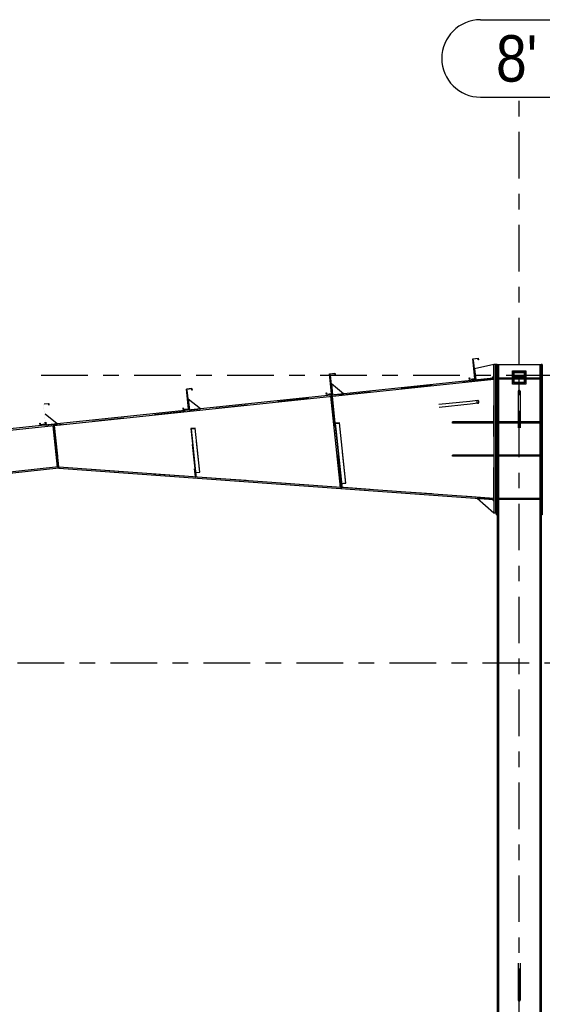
# Model space of a CAD drawing. Header units: millimetres. Extents: x -88 to 735, y -128 to 446.
# Drawn here: x 119.7 to 153.4, y 206.5 to 270 of the extents above; entities that cross this region are included whole.
import ezdxf

# ---------------------------------------------------------------- set-up
doc = ezdxf.new("R2010")
doc.units = ezdxf.units.MM
for name, pattern in [('XKITLINE00', [0]), ('XKITLINE02', [4, 2, -2]), ('XKITLINE03', [6, 3, -1, 1, -1])]:
    doc.linetypes.add(name, pattern=pattern)
doc.layers.add('Part', color=2, linetype='Continuous', lineweight=0)
doc.layers.add('S-grid', color=1, linetype='Continuous', lineweight=0)
doc.styles.add('ARIAL', font='ARIAL.TTF')

# ---------------------------------------------------------------- blocks, each defined once
blk = doc.blocks.new('*A316')
at = {"layer": 'Part'}
blk.add_hatch(color=3, dxfattribs=at).paths.add_polyline_path([(148.948, 248.145), (149.303, 248.183), (149.314, 248.076), (149.301, 248.075), (149.291, 248.169), (148.962, 248.134), (149.097, 246.854), (148.742, 246.816), (148.73, 246.923), (148.743, 246.924), (148.753, 246.83), (149.083, 246.865)], flags=17)
blk = doc.blocks.new('*A319')
at = {"layer": 'Part'}
blk.add_hatch(color=3, dxfattribs=at).paths.add_polyline_path([(121.244, 245.223), (121.599, 245.261), (121.611, 245.154), (121.598, 245.153), (121.588, 245.247), (121.258, 245.212), (121.393, 243.932), (121.038, 243.894), (121.027, 244.001), (121.04, 244.002), (121.05, 243.908), (121.379, 243.943)], flags=17)
blk = doc.blocks.new('*A320')
at = {"layer": 'Part'}
blk.add_hatch(color=3, dxfattribs=at).paths.add_polyline_path([(130.479, 246.197), (130.834, 246.235), (130.845, 246.128), (130.832, 246.127), (130.822, 246.221), (130.493, 246.186), (130.628, 244.906), (130.273, 244.868), (130.261, 244.975), (130.274, 244.976), (130.284, 244.882), (130.614, 244.917)], flags=17)
blk = doc.blocks.new('*A321')
at = {"layer": 'Part'}
blk.add_hatch(color=3, dxfattribs=at).paths.add_polyline_path([(139.713, 247.171), (140.068, 247.209), (140.079, 247.102), (140.067, 247.101), (140.057, 247.195), (139.727, 247.16), (139.862, 245.88), (139.507, 245.842), (139.496, 245.949), (139.509, 245.95), (139.518, 245.856), (139.848, 245.891)], flags=17)
blk = doc.blocks.new('*A337')
at = {"layer": 'Part'}
blk.add_hatch(color=3, dxfattribs=at).paths.add_polyline_path([(121.244, 245.223), (121.599, 245.261), (121.611, 245.154), (121.598, 245.153), (121.588, 245.247), (121.258, 245.212), (121.393, 243.932), (121.038, 243.894), (121.027, 244.001), (121.04, 244.002), (121.05, 243.908), (121.379, 243.943)], flags=17)
blk = doc.blocks.new('*A338')
at = {"layer": 'Part'}
blk.add_hatch(color=3, dxfattribs=at).paths.add_polyline_path([(130.479, 246.197), (130.834, 246.235), (130.845, 246.128), (130.832, 246.127), (130.822, 246.221), (130.493, 246.186), (130.628, 244.906), (130.273, 244.868), (130.261, 244.975), (130.274, 244.976), (130.284, 244.882), (130.614, 244.917)], flags=17)
blk = doc.blocks.new('*A340')
at = {"layer": 'Part'}
blk.add_hatch(color=3, dxfattribs=at).paths.add_polyline_path([(130.761, 243.647), (131.045, 243.677), (131.047, 243.654), (130.777, 243.626), (130.822, 243.202), (130.808, 243.2)], flags=17)
blk = doc.blocks.new('*A344')
at = {"layer": 'Part'}
blk.add_hatch(color=3, dxfattribs=at).paths.add_polyline_path([(148.948, 248.145), (149.303, 248.183), (149.314, 248.076), (149.301, 248.075), (149.291, 248.169), (148.962, 248.134), (149.097, 246.854), (148.742, 246.816), (148.73, 246.923), (148.743, 246.924), (148.753, 246.83), (149.083, 246.865)], flags=17)
blk = doc.blocks.new('*A345')
at = {"layer": 'Part'}
blk.add_hatch(color=3, dxfattribs=at).paths.add_polyline_path([(139.713, 247.171), (140.068, 247.209), (140.079, 247.102), (140.067, 247.101), (140.057, 247.195), (139.727, 247.16), (139.862, 245.88), (139.507, 245.842), (139.496, 245.949), (139.509, 245.95), (139.518, 245.856), (139.848, 245.891)], flags=17)
blk = doc.blocks.new('*A346')
at = {"layer": 'Part'}
blk.add_hatch(color=3, dxfattribs=at).paths.add_polyline_path([(140.061, 243.993), (140.345, 244.023), (140.348, 243.995), (140.078, 243.967), (140.134, 243.441), (140.12, 243.44)], flags=17)
blk = doc.blocks.new('*A1350')
at = {"layer": 'S-grid', "color": 1, "linetype": 'XKITLINE03', "lineweight": 0}
blk.add_line((121.11, 247.082), (182.782, 247.082), dxfattribs=at)
blk = doc.blocks.new('*A1351')
at = {"layer": 'S-grid', "color": 1, "linetype": 'XKITLINE03', "lineweight": 0}
blk.add_line((-48.412, 228.511), (395.032, 228.511), dxfattribs=at)
blk = doc.blocks.new('*A1394')
at = {"layer": 'Part', "color": 2, "linetype": 'XKITLINE00', "lineweight": 0}
for p, q in [((121.946, 243.918), (59.689, 237.352)), ((121.956, 243.826), (59.698, 237.259)), ((121.954, 243.847), (121.956, 243.826)), ((122.236, 241.169), (66.568, 235.297)), ((122.246, 241.077), (66.578, 235.205)), ((122.236, 241.169), (122.246, 241.077)), ((66.284, 235.268), (59.979, 234.602)), ((66.294, 235.175), (59.988, 234.51))]:
    blk.add_line(p, q, dxfattribs=at)
at = {"layer": 'Part', "color": 7, "linetype": 'XKITLINE02', "lineweight": 0}
for p, q in [((121.946, 243.918), (121.954, 243.847)), ((121.956, 243.826), (122.236, 241.169)), ((59.689, 237.352), (59.988, 234.51)), ((66.568, 235.297), (66.284, 235.268)), ((66.578, 235.205), (66.294, 235.175))]:
    blk.add_line(p, q, dxfattribs=at)
blk = doc.blocks.new('*A1593')
at = {"layer": 'S-grid', "color": 1, "linetype": 'XKITLINE03', "lineweight": 0}
blk.add_line((151.946, 145.791), (151.946, 265.039), dxfattribs=at)
at = {"layer": 'S-grid', "color": 3, "style": 'ARIAL', "width": 0.85}
blk.add_text("8'", height=3, dxfattribs=at).set_placement((150.451, 266.039))
blk = doc.blocks.new('*A1594')
at = {"layer": 'Part', "color": 2, "linetype": 'XKITLINE00', "lineweight": 0}
for p, q in [((150.517, 247.783), (153.374, 247.783)), ((150.61, 247.783), (150.61, 205.797)), ((153.281, 247.783), (153.281, 205.797)), ((150.517, 238.069), (150.517, 164.19)), ((153.374, 238.069), (153.374, 164.19))]:
    blk.add_line(p, q, dxfattribs=at)
at = {"layer": 'Part', "color": 7, "linetype": 'XKITLINE02', "lineweight": 0}
for p, q in [((150.517, 238.069), (150.517, 247.783)), ((153.374, 247.783), (153.374, 238.069))]:
    blk.add_line(p, q, dxfattribs=at)
blk = doc.blocks.new('*A1600')
at = {"layer": 'Part', "color": 2, "linetype": 'XKITLINE00', "lineweight": 0}
for p, q in [((148.948, 248.145), (149.303, 248.183)), ((149.083, 246.865), (148.948, 248.145)), ((149.291, 248.169), (148.962, 248.134)), ((148.962, 248.134), (149.097, 246.854)), ((149.301, 248.075), (149.291, 248.169)), ((149.314, 248.076), (149.301, 248.075)), ((149.303, 248.183), (149.314, 248.076)), ((148.73, 246.923), (148.743, 246.924)), ((148.742, 246.816), (148.73, 246.923)), ((149.097, 246.854), (148.742, 246.816)), ((148.743, 246.924), (148.753, 246.83)), ((148.753, 246.83), (149.083, 246.865))]:
    blk.add_line(p, q, dxfattribs=at)
blk = doc.blocks.new('*A1603')
at = {"layer": 'Part', "color": 2, "linetype": 'XKITLINE00', "lineweight": 0}
for p, q in [((121.305, 245.23), (121.599, 245.261)), ((121.588, 245.247), (121.306, 245.217)), ((121.598, 245.153), (121.588, 245.247)), ((121.611, 245.154), (121.598, 245.153)), ((121.599, 245.261), (121.611, 245.154)), ((121.027, 244.001), (121.04, 244.002)), ((121.038, 243.894), (121.027, 244.001)), ((121.393, 243.932), (121.038, 243.894)), ((121.04, 244.002), (121.05, 243.908)), ((121.05, 243.908), (121.379, 243.943)), ((121.379, 243.943), (121.367, 244.058)), ((121.38, 244.06), (121.393, 243.932))]:
    blk.add_line(p, q, dxfattribs=at)
blk = doc.blocks.new('*A1604')
at = {"layer": 'Part', "color": 2, "linetype": 'XKITLINE00', "lineweight": 0}
for p, q in [((130.479, 246.197), (130.834, 246.235)), ((130.614, 244.917), (130.479, 246.197)), ((130.822, 246.221), (130.493, 246.186)), ((130.493, 246.186), (130.628, 244.906)), ((130.832, 246.127), (130.822, 246.221)), ((130.845, 246.128), (130.832, 246.127)), ((130.834, 246.235), (130.845, 246.128)), ((130.261, 244.975), (130.274, 244.976)), ((130.273, 244.868), (130.261, 244.975)), ((130.628, 244.906), (130.273, 244.868)), ((130.274, 244.976), (130.284, 244.882)), ((130.284, 244.882), (130.614, 244.917))]:
    blk.add_line(p, q, dxfattribs=at)
blk = doc.blocks.new('*A1605')
at = {"layer": 'Part', "color": 2, "linetype": 'XKITLINE00', "lineweight": 0}
for p, q in [((139.713, 247.171), (140.068, 247.209)), ((139.848, 245.891), (139.713, 247.171)), ((140.057, 247.195), (139.727, 247.16)), ((139.727, 247.16), (139.862, 245.88)), ((140.067, 247.101), (140.057, 247.195)), ((140.079, 247.102), (140.067, 247.101)), ((140.068, 247.209), (140.079, 247.102)), ((139.496, 245.949), (139.509, 245.95)), ((139.507, 245.842), (139.496, 245.949)), ((139.862, 245.88), (139.507, 245.842)), ((139.509, 245.95), (139.518, 245.856)), ((139.518, 245.856), (139.848, 245.891))]:
    blk.add_line(p, q, dxfattribs=at)
blk = doc.blocks.new('*A1634')
at = {"layer": 'Part', "color": 7, "linetype": 'XKITLINE02', "lineweight": 0}
for p, q in [((151.874, 209.123), (151.874, 207.24)), ((152.017, 209.123), (152.017, 207.24))]:
    blk.add_line(p, q, dxfattribs=at)
at = {"layer": 'Part', "color": 2, "linetype": 'XKITLINE00', "lineweight": 0}
for p, q in [((151.874, 207.24), (151.874, 206.749)), ((152.017, 207.24), (152.017, 206.749)), ((151.895, 206.79), (151.874, 206.749)), ((151.874, 206.749), (151.895, 206.709)), ((151.946, 206.806), (151.895, 206.79)), ((151.895, 206.709), (151.946, 206.692)), ((151.996, 206.79), (151.946, 206.806)), ((151.946, 206.692), (151.996, 206.709)), ((152.017, 206.749), (151.996, 206.79)), ((151.996, 206.709), (152.017, 206.749))]:
    blk.add_line(p, q, dxfattribs=at)
blk = doc.blocks.new('*A1643')
at = {"layer": 'Part', "color": 2, "linetype": 'XKITLINE00', "lineweight": 0}
for p, q in [((122.251, 241.148), (122.246, 241.077)), ((122.246, 241.077), (150.298, 239.068)), ((150.303, 239.14), (122.251, 241.148)), ((150.298, 239.068), (150.303, 239.14))]:
    blk.add_line(p, q, dxfattribs=at)
blk = doc.blocks.new('*A1644')
at = {"layer": 'Part', "color": 2, "linetype": 'XKITLINE00', "lineweight": 0}
for p, q in [((150.295, 246.908), (121.946, 243.918)), ((121.954, 243.847), (150.303, 246.837)), ((150.303, 246.837), (150.295, 246.908)), ((121.946, 243.918), (121.954, 243.847))]:
    blk.add_line(p, q, dxfattribs=at)
blk = doc.blocks.new('*A1645')
at = {"layer": 'Part', "color": 7, "linetype": 'XKITLINE02', "lineweight": 0}
for p, q in [((150.303, 246.837), (121.954, 243.847)), ((150.303, 239.14), (150.303, 246.837)), ((121.954, 243.847), (122.238, 241.149)), ((150.303, 239.14), (122.251, 241.148))]:
    blk.add_line(p, q, dxfattribs=at)
at = {"layer": 'Part', "color": 2, "linetype": 'XKITLINE00', "lineweight": 0}
blk.add_line((122.251, 241.148), (122.238, 241.149), dxfattribs=at)
blk = doc.blocks.new('*A1646')
at = {"layer": 'Part', "color": 2, "linetype": 'XKITLINE00', "lineweight": 0}
blk.add_line((131.381, 244.913), (130.596, 245.549), dxfattribs=at)
at = {"layer": 'Part', "color": 7, "linetype": 'XKITLINE02', "lineweight": 0}
for p, q in [((130.596, 245.549), (130.671, 244.838)), ((130.671, 244.838), (131.381, 244.913))]:
    blk.add_line(p, q, dxfattribs=at)
blk = doc.blocks.new('*A1647')
at = {"layer": 'Part', "color": 7, "linetype": 'XKITLINE02', "lineweight": 0}
for p, q in [((139.877, 245.738), (139.806, 245.73)), ((139.806, 245.73), (140.428, 239.834)), ((140.499, 239.842), (139.877, 245.738)), ((140.417, 239.941), (140.488, 239.948)), ((140.428, 239.834), (140.499, 239.842))]:
    blk.add_line(p, q, dxfattribs=at)
blk = doc.blocks.new('*A1648')
at = {"layer": 'Part', "color": 7, "linetype": 'XKITLINE02', "lineweight": 0}
for p, q in [((139.806, 245.73), (139.877, 245.738)), ((140.061, 243.993), (140.459, 240.226)), ((140.417, 239.941), (140.488, 239.948)), ((140.427, 239.847), (140.428, 239.834)), ((140.499, 239.842), (140.428, 239.834))]:
    blk.add_line(p, q, dxfattribs=at)
at = {"layer": 'Part', "color": 2, "linetype": 'XKITLINE00', "lineweight": 0}
for p, q in [((140.427, 239.847), (139.806, 245.73)), ((139.877, 245.738), (140.061, 243.993)), ((140.459, 240.226), (140.499, 239.842))]:
    blk.add_line(p, q, dxfattribs=at)
blk = doc.blocks.new('*A1649')
at = {"layer": 'Part', "color": 2, "linetype": 'XKITLINE00', "lineweight": 0}
for p, q in [((139.77, 247.091), (139.735, 247.087)), ((139.905, 245.812), (139.77, 247.091)), ((139.862, 245.88), (139.87, 245.809))]:
    blk.add_line(p, q, dxfattribs=at)
at = {"layer": 'Part', "color": 7, "linetype": 'XKITLINE02', "lineweight": 0}
for p, q in [((139.735, 247.087), (139.862, 245.88)), ((139.87, 245.809), (139.905, 245.812))]:
    blk.add_line(p, q, dxfattribs=at)
blk = doc.blocks.new('*A1650')
at = {"layer": 'Part', "color": 7, "linetype": 'XKITLINE02', "lineweight": 0}
for p, q in [((152.303, 247.301), (151.588, 247.301)), ((151.588, 247.301), (151.588, 246.587)), ((151.617, 246.616), (151.617, 247.273)), ((151.617, 247.273), (152.274, 247.273)), ((152.274, 247.273), (152.274, 246.616)), ((152.303, 246.587), (152.303, 247.301)), ((151.588, 246.587), (152.303, 246.587)), ((152.274, 246.616), (151.617, 246.616))]:
    blk.add_line(p, q, dxfattribs=at)
blk = doc.blocks.new('*A1651')
at = {"layer": 'Part', "color": 2, "linetype": 'XKITLINE00', "lineweight": 0}
for p, q in [((150.517, 247.783), (150.46, 247.783)), ((150.46, 247.783), (150.46, 238.069)), ((150.517, 247.783), (150.517, 238.069)), ((150.517, 238.069), (150.46, 238.069))]:
    blk.add_line(p, q, dxfattribs=at)
blk = doc.blocks.new('*A1652')
at = {"layer": 'Part', "color": 2, "linetype": 'XKITLINE00', "lineweight": 0}
for p, q in [((153.431, 247.783), (153.374, 247.783)), ((153.374, 247.783), (153.374, 238.069)), ((153.431, 247.783), (153.431, 238.069)), ((153.431, 238.069), (153.374, 238.069))]:
    blk.add_line(p, q, dxfattribs=at)
blk = doc.blocks.new('*A1653')
at = {"layer": 'Part', "color": 2, "linetype": 'XKITLINE00', "lineweight": 0}
for p, q in [((150.303, 247.783), (150.303, 238.211)), ((150.446, 247.783), (150.303, 247.783)), ((150.446, 238.211), (150.446, 247.783)), ((150.303, 238.211), (150.446, 238.211))]:
    blk.add_line(p, q, dxfattribs=at)
blk = doc.blocks.new('*A1655')
at = {"layer": 'Part', "color": 2, "linetype": 'XKITLINE00', "lineweight": 0}
for p, q in [((149.234, 239.145), (150.303, 238.211)), ((150.196, 239.076), (150.303, 238.961))]:
    blk.add_line(p, q, dxfattribs=at)
at = {"layer": 'Part', "color": 7, "linetype": 'XKITLINE02', "lineweight": 0}
for p, q in [((150.196, 239.076), (149.234, 239.145)), ((150.303, 238.961), (150.303, 238.211))]:
    blk.add_line(p, q, dxfattribs=at)
blk = doc.blocks.new('*A1656')
at = {"layer": 'Part', "color": 2, "linetype": 'XKITLINE00', "lineweight": 0}
for p, q in [((153.274, 239.14), (150.617, 239.14)), ((150.617, 239.068), (150.617, 239.14)), ((153.274, 239.068), (150.617, 239.068)), ((153.274, 239.14), (153.274, 239.068))]:
    blk.add_line(p, q, dxfattribs=at)
at = {"layer": 'Part', "color": 7, "linetype": 'XKITLINE02', "lineweight": 0}
for p, q in [((150.724, 239.068), (150.724, 239.14)), ((153.167, 239.068), (153.167, 239.14))]:
    blk.add_line(p, q, dxfattribs=at)
blk = doc.blocks.new('*A1657')
at = {"layer": 'Part', "color": 7, "linetype": 'XKITLINE02', "lineweight": 0}
for p, q in [((153.274, 239.14), (150.617, 239.14)), ((150.617, 239.14), (150.617, 239.068)), ((153.274, 239.068), (150.617, 239.068)), ((150.724, 239.068), (150.724, 239.14)), ((153.167, 239.068), (153.167, 239.14)), ((153.274, 239.068), (153.274, 239.14))]:
    blk.add_line(p, q, dxfattribs=at)
blk = doc.blocks.new('*A1659')
at = {"layer": 'Part', "color": 2, "linetype": 'XKITLINE00', "lineweight": 0}
for p, q in [((150.303, 241.926), (147.646, 241.926)), ((147.646, 241.926), (147.646, 241.854)), ((150.303, 241.854), (147.646, 241.854)), ((150.16, 241.854), (150.16, 241.926))]:
    blk.add_line(p, q, dxfattribs=at)
at = {"layer": 'Part', "color": 7, "linetype": 'XKITLINE02', "lineweight": 0}
for p, q in [((150.196, 241.854), (150.196, 241.926)), ((150.303, 241.926), (150.303, 241.854))]:
    blk.add_line(p, q, dxfattribs=at)
blk = doc.blocks.new('*A1660')
at = {"layer": 'Part', "color": 2, "linetype": 'XKITLINE00', "lineweight": 0}
for p, q in [((150.303, 244.069), (147.646, 244.069)), ((147.646, 244.069), (147.646, 243.997)), ((150.303, 243.997), (147.646, 243.997)), ((150.16, 243.997), (150.16, 244.069))]:
    blk.add_line(p, q, dxfattribs=at)
at = {"layer": 'Part', "color": 7, "linetype": 'XKITLINE02', "lineweight": 0}
for p, q in [((150.196, 243.997), (150.196, 244.069)), ((150.303, 244.069), (150.303, 243.997))]:
    blk.add_line(p, q, dxfattribs=at)
blk = doc.blocks.new('*A1661')
at = {"layer": 'Part', "color": 7, "linetype": 'XKITLINE02', "lineweight": 0}
for p, q in [((150.303, 241.926), (147.646, 241.926)), ((147.646, 241.854), (147.646, 241.926)), ((150.303, 241.854), (147.646, 241.854)), ((150.16, 241.854), (150.16, 241.926)), ((150.196, 241.854), (150.196, 241.926)), ((150.303, 241.926), (150.303, 241.854))]:
    blk.add_line(p, q, dxfattribs=at)
blk = doc.blocks.new('*A1662')
at = {"layer": 'Part', "color": 7, "linetype": 'XKITLINE02', "lineweight": 0}
for p, q in [((150.303, 244.069), (147.646, 244.069)), ((147.646, 243.997), (147.646, 244.069)), ((150.303, 243.997), (147.646, 243.997)), ((150.16, 243.997), (150.16, 244.069)), ((150.196, 243.997), (150.196, 244.069)), ((150.303, 244.069), (150.303, 243.997))]:
    blk.add_line(p, q, dxfattribs=at)
blk = doc.blocks.new('*A1663')
at = {"layer": 'Part', "color": 2, "linetype": 'XKITLINE00', "lineweight": 0}
for p, q in [((150.303, 247.783), (149.065, 247.497)), ((149.065, 247.497), (149.14, 246.787)), ((150.196, 246.898), (150.303, 247.016))]:
    blk.add_line(p, q, dxfattribs=at)
at = {"layer": 'Part', "color": 7, "linetype": 'XKITLINE02', "lineweight": 0}
for p, q in [((150.303, 247.016), (150.303, 247.783)), ((149.14, 246.787), (150.196, 246.898))]:
    blk.add_line(p, q, dxfattribs=at)
blk = doc.blocks.new('*A1664')
at = {"layer": 'Part', "color": 2, "linetype": 'XKITLINE00', "lineweight": 0}
for p, q in [((149.005, 248.065), (148.969, 248.061)), ((149.14, 246.787), (149.005, 248.065)), ((149.097, 246.854), (149.104, 246.783))]:
    blk.add_line(p, q, dxfattribs=at)
at = {"layer": 'Part', "color": 7, "linetype": 'XKITLINE02', "lineweight": 0}
for p, q in [((148.969, 248.061), (149.097, 246.854)), ((149.104, 246.783), (149.14, 246.787))]:
    blk.add_line(p, q, dxfattribs=at)
blk = doc.blocks.new('*A1666')
at = {"layer": 'Part', "color": 2, "linetype": 'XKITLINE00', "lineweight": 0}
for p, q in [((153.274, 241.926), (150.617, 241.926)), ((150.617, 241.854), (150.617, 241.926)), ((153.274, 241.854), (150.617, 241.854)), ((153.274, 241.926), (153.274, 241.854))]:
    blk.add_line(p, q, dxfattribs=at)
at = {"layer": 'Part', "color": 7, "linetype": 'XKITLINE02', "lineweight": 0}
for p, q in [((150.724, 241.854), (150.724, 241.926)), ((153.167, 241.854), (153.167, 241.926))]:
    blk.add_line(p, q, dxfattribs=at)
blk = doc.blocks.new('*A1667')
at = {"layer": 'Part', "color": 7, "linetype": 'XKITLINE02', "lineweight": 0}
for p, q in [((153.274, 241.926), (150.617, 241.926)), ((150.617, 241.926), (150.617, 241.854)), ((153.274, 241.854), (150.617, 241.854)), ((150.724, 241.854), (150.724, 241.926)), ((153.167, 241.854), (153.167, 241.926)), ((153.274, 241.854), (153.274, 241.926))]:
    blk.add_line(p, q, dxfattribs=at)
blk = doc.blocks.new('*A1668')
at = {"layer": 'Part', "color": 2, "linetype": 'XKITLINE00', "lineweight": 0}
for p, q in [((153.274, 244.069), (150.617, 244.069)), ((150.617, 243.997), (150.617, 244.069)), ((153.274, 243.997), (150.617, 243.997)), ((153.274, 244.069), (153.274, 243.997))]:
    blk.add_line(p, q, dxfattribs=at)
at = {"layer": 'Part', "color": 7, "linetype": 'XKITLINE02', "lineweight": 0}
for p, q in [((150.724, 243.997), (150.724, 244.069)), ((153.167, 243.997), (153.167, 244.069))]:
    blk.add_line(p, q, dxfattribs=at)
blk = doc.blocks.new('*A1669')
at = {"layer": 'Part', "color": 7, "linetype": 'XKITLINE02', "lineweight": 0}
for p, q in [((153.274, 244.069), (150.617, 244.069)), ((150.617, 244.069), (150.617, 243.997)), ((153.274, 243.997), (150.617, 243.997)), ((150.724, 243.997), (150.724, 244.069)), ((153.167, 243.997), (153.167, 244.069)), ((153.274, 243.997), (153.274, 244.069))]:
    blk.add_line(p, q, dxfattribs=at)
blk = doc.blocks.new('*A1670')
at = {"layer": 'Part', "color": 2, "linetype": 'XKITLINE00', "lineweight": 0}
for p, q in [((153.274, 246.908), (150.617, 246.908)), ((150.617, 246.837), (150.617, 246.908)), ((153.274, 246.837), (150.617, 246.837)), ((153.274, 246.908), (153.274, 246.837))]:
    blk.add_line(p, q, dxfattribs=at)
at = {"layer": 'Part', "color": 7, "linetype": 'XKITLINE02', "lineweight": 0}
for p, q in [((150.724, 246.837), (150.724, 246.908)), ((153.167, 246.837), (153.167, 246.908))]:
    blk.add_line(p, q, dxfattribs=at)
blk = doc.blocks.new('*A1671')
at = {"layer": 'Part', "color": 7, "linetype": 'XKITLINE02', "lineweight": 0}
for p, q in [((153.281, 246.908), (150.61, 246.908)), ((150.61, 246.837), (150.61, 246.908)), ((153.281, 246.837), (150.61, 246.837)), ((150.717, 246.908), (150.717, 246.837)), ((153.174, 246.837), (153.174, 246.908)), ((153.281, 246.908), (153.281, 246.837))]:
    blk.add_line(p, q, dxfattribs=at)
blk = doc.blocks.new('*A1672')
at = {"layer": 'Part', "color": 7, "linetype": 'XKITLINE02', "lineweight": 0}
for p, q in [((151.517, 246.98), (151.517, 246.908)), ((152.374, 246.98), (151.517, 246.98)), ((151.517, 246.908), (152.374, 246.908)), ((152.374, 246.908), (152.374, 246.98))]:
    blk.add_line(p, q, dxfattribs=at)
blk = doc.blocks.new('*A1673')
at = {"layer": 'Part', "color": 7, "linetype": 'XKITLINE02', "lineweight": 0}
for p, q in [((151.517, 247.373), (152.374, 247.373)), ((151.517, 246.516), (151.517, 247.373)), ((152.374, 247.373), (152.374, 246.516)), ((152.374, 246.516), (151.517, 246.516))]:
    blk.add_line(p, q, dxfattribs=at)
blk = doc.blocks.new('*A1696')
at = {"layer": 'Part', "color": 2, "linetype": 'XKITLINE00', "lineweight": 0}
for p, q in [((121.305, 245.23), (121.599, 245.261)), ((121.588, 245.247), (121.306, 245.217)), ((121.598, 245.153), (121.588, 245.247)), ((121.611, 245.154), (121.598, 245.153)), ((121.599, 245.261), (121.611, 245.154)), ((121.027, 244.001), (121.04, 244.002)), ((121.038, 243.894), (121.027, 244.001)), ((121.393, 243.932), (121.038, 243.894)), ((121.04, 244.002), (121.05, 243.908)), ((121.05, 243.908), (121.379, 243.943)), ((121.379, 243.943), (121.367, 244.058)), ((121.38, 244.06), (121.393, 243.932))]:
    blk.add_line(p, q, dxfattribs=at)
blk = doc.blocks.new('*A1697')
at = {"layer": 'Part', "color": 2, "linetype": 'XKITLINE00', "lineweight": 0}
for p, q in [((130.479, 246.197), (130.834, 246.235)), ((130.614, 244.917), (130.479, 246.197)), ((130.822, 246.221), (130.493, 246.186)), ((130.493, 246.186), (130.628, 244.906)), ((130.832, 246.127), (130.822, 246.221)), ((130.845, 246.128), (130.832, 246.127)), ((130.834, 246.235), (130.845, 246.128)), ((130.261, 244.975), (130.274, 244.976)), ((130.273, 244.868), (130.261, 244.975)), ((130.628, 244.906), (130.273, 244.868)), ((130.274, 244.976), (130.284, 244.882)), ((130.284, 244.882), (130.614, 244.917))]:
    blk.add_line(p, q, dxfattribs=at)
blk = doc.blocks.new('*A1706')
at = {"layer": 'Part', "color": 7, "linetype": 'XKITLINE02', "lineweight": 0}
for p, q in [((121.38, 244.06), (121.393, 243.932)), ((121.401, 243.861), (121.436, 243.864))]:
    blk.add_line(p, q, dxfattribs=at)
at = {"layer": 'Part', "color": 2, "linetype": 'XKITLINE00', "lineweight": 0}
for p, q in [((121.393, 243.932), (121.401, 243.861)), ((121.436, 243.864), (121.415, 244.063))]:
    blk.add_line(p, q, dxfattribs=at)
blk = doc.blocks.new('*A1707')
at = {"layer": 'Part', "color": 2, "linetype": 'XKITLINE00', "lineweight": 0}
for p, q in [((121.375, 244.564), (121.361, 244.575)), ((122.147, 243.939), (121.375, 244.564))]:
    blk.add_line(p, q, dxfattribs=at)
at = {"layer": 'Part', "color": 7, "linetype": 'XKITLINE02', "lineweight": 0}
for p, q in [((121.415, 244.063), (121.436, 243.864)), ((121.436, 243.864), (122.147, 243.939))]:
    blk.add_line(p, q, dxfattribs=at)
blk = doc.blocks.new('*A1708')
at = {"layer": 'Part', "color": 7, "linetype": 'XKITLINE02', "lineweight": 0}
for p, q in [((121.956, 243.826), (121.885, 243.818)), ((121.885, 243.818), (122.165, 241.162)), ((121.896, 243.712), (121.967, 243.719)), ((122.236, 241.169), (121.956, 243.826)), ((122.154, 241.268), (122.225, 241.276)), ((122.165, 241.162), (122.236, 241.169))]:
    blk.add_line(p, q, dxfattribs=at)
blk = doc.blocks.new('*A1709')
at = {"layer": 'Part', "color": 7, "linetype": 'XKITLINE02', "lineweight": 0}
for p, q in [((121.956, 243.826), (121.885, 243.818)), ((121.896, 243.712), (121.967, 243.719)), ((122.225, 241.276), (122.154, 241.268)), ((122.236, 241.169), (122.165, 241.162))]:
    blk.add_line(p, q, dxfattribs=at)
at = {"layer": 'Part', "color": 2, "linetype": 'XKITLINE00', "lineweight": 0}
for p, q in [((122.165, 241.162), (121.885, 243.818)), ((121.956, 243.826), (122.236, 241.169))]:
    blk.add_line(p, q, dxfattribs=at)
blk = doc.blocks.new('*A1710')
at = {"layer": 'Part', "color": 2, "linetype": 'XKITLINE00', "lineweight": 0}
for p, q in [((131.045, 243.677), (130.761, 243.647)), ((130.761, 243.647), (131.054, 240.865)), ((130.777, 243.626), (131.047, 243.654)), ((130.777, 243.626), (130.822, 243.202)), ((131.345, 240.83), (131.045, 243.677)), ((130.822, 243.202), (130.808, 243.2)), ((130.822, 243.202), (131.093, 240.63)), ((131.075, 240.802), (131.345, 240.83)), ((131.079, 240.629), (131.093, 240.63))]:
    blk.add_line(p, q, dxfattribs=at)
at = {"layer": 'Part', "color": 7, "linetype": 'XKITLINE02', "lineweight": 0}
for p, q in [((131.054, 240.865), (131.079, 240.629)), ((131.06, 240.81), (131.344, 240.839))]:
    blk.add_line(p, q, dxfattribs=at)
blk = doc.blocks.new('*A1711')
at = {"layer": 'Part', "color": 7, "linetype": 'XKITLINE02', "lineweight": 0}
for p, q in [((131.079, 240.629), (130.761, 243.647)), ((131.093, 240.63), (130.777, 243.626)), ((131.345, 240.83), (131.045, 243.677)), ((131.06, 240.81), (131.344, 240.839)), ((131.075, 240.802), (131.345, 240.83)), ((131.079, 240.629), (131.093, 240.63))]:
    blk.add_line(p, q, dxfattribs=at)
blk = doc.blocks.new('*A1712')
at = {"layer": 'Part', "color": 7, "linetype": 'XKITLINE02', "lineweight": 0}
for p, q in [((131.035, 241.048), (130.999, 241.044)), ((130.999, 241.044), (131.055, 240.511)), ((131.091, 240.515), (131.035, 241.048)), ((131.044, 240.618), (131.08, 240.622)), ((131.055, 240.511), (131.091, 240.515))]:
    blk.add_line(p, q, dxfattribs=at)
blk = doc.blocks.new('*A1713')
at = {"layer": 'Part', "color": 2, "linetype": 'XKITLINE00', "lineweight": 0}
for p, q in [((130.536, 246.117), (130.5, 246.113)), ((130.671, 244.838), (130.536, 246.117)), ((130.628, 244.906), (130.635, 244.835))]:
    blk.add_line(p, q, dxfattribs=at)
at = {"layer": 'Part', "color": 7, "linetype": 'XKITLINE02', "lineweight": 0}
for p, q in [((130.5, 246.113), (130.628, 244.906)), ((130.635, 244.835), (130.671, 244.838))]:
    blk.add_line(p, q, dxfattribs=at)
blk = doc.blocks.new('*A1714')
at = {"layer": 'Part', "color": 2, "linetype": 'XKITLINE00', "lineweight": 0}
for p, q in [((130.999, 241.044), (131.035, 241.048)), ((131.055, 240.518), (130.999, 241.044)), ((131.054, 240.865), (131.091, 240.515))]:
    blk.add_line(p, q, dxfattribs=at)
at = {"layer": 'Part', "color": 7, "linetype": 'XKITLINE02', "lineweight": 0}
for p, q in [((131.035, 241.048), (131.054, 240.865)), ((131.044, 240.618), (131.08, 240.622)), ((131.055, 240.518), (131.055, 240.511)), ((131.091, 240.515), (131.055, 240.511))]:
    blk.add_line(p, q, dxfattribs=at)
blk = doc.blocks.new('*A1716')
at = {"layer": 'Part', "color": 7, "linetype": 'XKITLINE02', "lineweight": 0}
for p, q in [((148.762, 245.4), (146.768, 245.19)), ((148.781, 245.222), (146.787, 245.012))]:
    blk.add_line(p, q, dxfattribs=at)
at = {"layer": 'Part', "color": 2, "linetype": 'XKITLINE00', "lineweight": 0}
for p, q in [((149.269, 245.453), (148.762, 245.4)), ((149.214, 245.403), (149.209, 245.357)), ((149.209, 245.357), (149.223, 245.314)), ((149.236, 245.438), (149.214, 245.403)), ((149.269, 245.453), (149.236, 245.438)), ((149.305, 245.445), (149.269, 245.453)), ((149.334, 245.415), (149.305, 245.445)), ((149.348, 245.372), (149.334, 245.415)), ((149.344, 245.327), (149.348, 245.372)), ((149.288, 245.276), (148.781, 245.222)), ((149.223, 245.314), (149.252, 245.284)), ((149.252, 245.284), (149.288, 245.276)), ((149.288, 245.276), (149.322, 245.291)), ((149.322, 245.291), (149.344, 245.327))]:
    blk.add_line(p, q, dxfattribs=at)
blk = doc.blocks.new('*A1720')
at = {"layer": 'Part', "color": 2, "linetype": 'XKITLINE00', "lineweight": 0}
for p, q in [((148.948, 248.145), (149.303, 248.183)), ((149.083, 246.865), (148.948, 248.145)), ((149.291, 248.169), (148.962, 248.134)), ((148.962, 248.134), (149.097, 246.854)), ((149.301, 248.075), (149.291, 248.169)), ((149.314, 248.076), (149.301, 248.075)), ((149.303, 248.183), (149.314, 248.076)), ((148.73, 246.923), (148.743, 246.924)), ((148.742, 246.816), (148.73, 246.923)), ((149.097, 246.854), (148.742, 246.816)), ((148.743, 246.924), (148.753, 246.83)), ((148.753, 246.83), (149.083, 246.865))]:
    blk.add_line(p, q, dxfattribs=at)
blk = doc.blocks.new('*A1721')
at = {"layer": 'Part', "color": 2, "linetype": 'XKITLINE00', "lineweight": 0}
for p, q in [((139.713, 247.171), (140.068, 247.209)), ((139.848, 245.891), (139.713, 247.171)), ((140.057, 247.195), (139.727, 247.16)), ((139.727, 247.16), (139.862, 245.88)), ((140.067, 247.101), (140.057, 247.195)), ((140.079, 247.102), (140.067, 247.101)), ((140.068, 247.209), (140.079, 247.102)), ((139.496, 245.949), (139.509, 245.95)), ((139.507, 245.842), (139.496, 245.949)), ((139.862, 245.88), (139.507, 245.842)), ((139.509, 245.95), (139.518, 245.856)), ((139.518, 245.856), (139.848, 245.891))]:
    blk.add_line(p, q, dxfattribs=at)
blk = doc.blocks.new('*A1722')
at = {"layer": 'Part', "color": 2, "linetype": 'XKITLINE00', "lineweight": 0}
for p, q in [((151.895, 246.108), (151.874, 246.068)), ((151.874, 246.068), (151.874, 245.577)), ((151.874, 246.068), (151.895, 246.027)), ((151.946, 246.125), (151.895, 246.108)), ((151.895, 246.027), (151.946, 246.01)), ((151.996, 246.108), (151.946, 246.125)), ((151.946, 246.01), (151.996, 246.027)), ((152.017, 246.068), (151.996, 246.108)), ((151.996, 246.027), (152.017, 246.068)), ((152.017, 246.068), (152.017, 245.577))]:
    blk.add_line(p, q, dxfattribs=at)
at = {"layer": 'Part', "color": 7, "linetype": 'XKITLINE02', "lineweight": 0}
for p, q in [((151.874, 245.577), (151.874, 243.694)), ((152.017, 245.577), (152.017, 243.694))]:
    blk.add_line(p, q, dxfattribs=at)
blk = doc.blocks.new('*A1723')
at = {"layer": 'Part', "color": 7, "linetype": 'XKITLINE02', "lineweight": 0}
for p, q in [((140.487, 239.957), (140.061, 243.993)), ((140.501, 239.959), (140.078, 243.967)), ((140.756, 240.126), (140.345, 244.023)), ((140.472, 240.103), (140.756, 240.133)), ((140.487, 240.097), (140.756, 240.126)), ((140.487, 239.957), (140.501, 239.959))]:
    blk.add_line(p, q, dxfattribs=at)
blk = doc.blocks.new('*A1724')
at = {"layer": 'Part', "color": 2, "linetype": 'XKITLINE00', "lineweight": 0}
for p, q in [((140.345, 244.023), (140.061, 243.993)), ((140.061, 243.993), (140.459, 240.226)), ((140.078, 243.967), (140.348, 243.995)), ((140.078, 243.967), (140.134, 243.441)), ((140.756, 240.126), (140.345, 244.023)), ((140.134, 243.441), (140.12, 243.44)), ((140.134, 243.441), (140.501, 239.959)), ((140.487, 240.097), (140.756, 240.126)), ((140.487, 239.957), (140.501, 239.959))]:
    blk.add_line(p, q, dxfattribs=at)
at = {"layer": 'Part', "color": 7, "linetype": 'XKITLINE02', "lineweight": 0}
for p, q in [((140.459, 240.226), (140.487, 239.957)), ((140.472, 240.103), (140.756, 240.133))]:
    blk.add_line(p, q, dxfattribs=at)
blk = doc.blocks.new('*A1725')
at = {"layer": 'Part', "color": 2, "linetype": 'XKITLINE00', "lineweight": 0}
blk.add_line((140.616, 245.887), (139.83, 246.523), dxfattribs=at)
at = {"layer": 'Part', "color": 7, "linetype": 'XKITLINE02', "lineweight": 0}
for p, q in [((139.83, 246.523), (139.905, 245.812)), ((139.905, 245.812), (140.616, 245.887))]:
    blk.add_line(p, q, dxfattribs=at)
blk = doc.blocks.new('*A1726')
at = {"layer": 'S-grid', "color": 1, "linetype": 'XKITLINE00', "lineweight": 0}
for p, q in [((149.451, 270.039), (154.44, 270.039)), ((149.451, 265.039), (154.44, 265.039))]:
    blk.add_line(p, q, dxfattribs=at)
for centre, start, end in [((149.451, 267.539), 90, 270), ((154.44, 267.539), 270, 90)]:
    blk.add_arc(centre, 2.5, start, end, dxfattribs=at)

msp = doc.modelspace()

# ---------------------------------------------------------------- block references
at = {"lineweight": 0}
for name in ['*A1726', '*A1593', '*A1350', '*A316', '*A344', '*A1600', '*A1720', '*A1664', '*A1663', '*A1653', '*A1651', '*A1594', '*A1673', '*A1650', '*A1652', '*A1644', '*A1645', '*A321', '*A345', '*A1605', '*A1721', '*A1649', '*A1671', '*A1670', '*A1672', '*A320', '*A338', '*A1604', '*A1697', '*A1713', '*A1725', '*A1722', '*A1646', '*A1647', '*A1648', '*A1716', '*A319', '*A337', '*A1603', '*A1696', '*A1707', '*A1394', '*A1706', '*A1708', '*A1709', '*A340', '*A1710', '*A1711', '*A346', '*A1723', '*A1724', '*A1660', '*A1662', '*A1668', '*A1669', '*A1659', '*A1661', '*A1666', '*A1667', '*A1643', '*A1712', '*A1714', '*A1655', '*A1656', '*A1657', '*A1351', '*A1634']:
    msp.add_blockref(name, (0, 0), dxfattribs=at)

doc.saveas('drawing.dxf')
